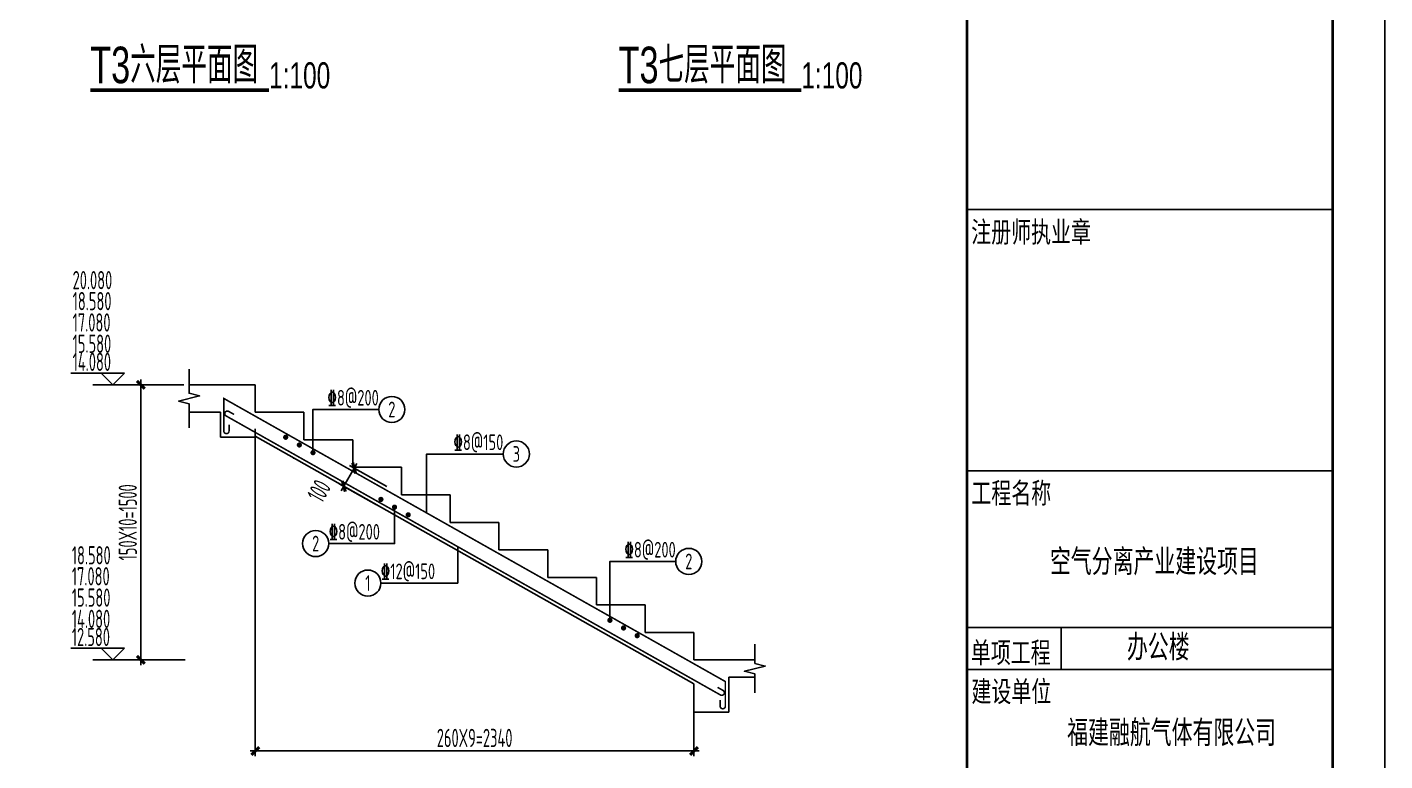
# Model space of a CAD drawing. Extents: x -472319 to -112444, y -516749 to -5704.
# Drawn here: x -160348 to -134351, y -446265 to -432221 of the extents above; entities that cross this region are included whole.
import ezdxf
from ezdxf.enums import TextEntityAlignment as Align

# ---------------------------------------------------------------- set-up
doc = ezdxf.new("R2010")
doc.units = 0
doc.header["$LTSCALE"] = 100
doc.header["$MEASUREMENT"] = 0
for name, color, linetype in [('1301', 24, 'Continuous'), ('DIM_ELEV', 3, 'Continuous'), ('FRAME', 3, 'Continuous'), ('NUM', 7, 'Continuous'), ('PUB_DIM', 3, 'Continuous'), ('PUB_TEXT', 7, 'Continuous'), ('REIN', 1, 'Continuous'), ('S_CL', 2, 'Continuous'), ('STAIR_DE', 7, 'Continuous'), ('TEXT', 7, 'Continuous'), ('THIN', 7, 'Continuous'), ('填充', 8, 'Continuous')]:
    doc.layers.add(name, color=color, linetype=linetype)
doc.styles.add('_HZTXT', font='txt.shx', dxfattribs={"width": 0.35, "bigfont": 'hztxt.shx'})
doc.styles.add('eromans.shx', font='eromans.shx', dxfattribs={"width": 0.7, "bigfont": 'hztxt.shx'})
doc.styles.add('FRAME', font='simhei.ttf', dxfattribs={"width": 0.7})
doc.styles.add('HZ', font='tssdeng.shx', dxfattribs={"width": 0.6, "height": 350, "bigfont": 'a.shx'})
doc.styles.add('TSSD_Num', font='Tssdeng.shx', dxfattribs={"width": 0.7, "bigfont": 'hztxt.shx'})
doc.styles.add('TSSD_Rein', font='Tssdeng.shx', dxfattribs={"width": 0.7, "bigfont": 'hztxt.shx'})
doc.dimstyles.new('DIMN', dxfattribs={"dimtxt": 350, "dimasz": 150, "dimexe": 100, "dimexo": 100, "dimgap": 75, "dimtad": 1, "dimdec": 0, "dimzin": 0, "dimdsep": 46, "dimtxsty": 'HZ', "dimblk": 'ARCHTICK', "dimcen": 0.09, "dimdle": 100, "dimclrd": 3, "dimclre": 3, "dimclrt": 7, "dimazin": 2, "dimtfac": 1, "dimtdec": 0, "dimtmove": 2, "dimatfit": 3, "dimldrblk": 'ARCHTICK', "dimfxl": 1, "dimtolj": 1, "dimtzin": 0, "dimarcsym": 0})

# ---------------------------------------------------------------- blocks, each defined once
blk = doc.blocks.new('A$C20674F94')
at = {"layer": 'FRAME'}
for p, q in [((84100, 0), (84100, 59400)), ((76100, 58400), (76100, 1000)), ((83100, 1000), (83100, 58400)), ((83100, 24000), (76100, 24000)), ((83100, 19000), (76100, 19000)), ((83100, 16000), (76100, 16000)), ((77900, 16000), (77900, 15200)), ((83100, 15200), (76100, 15200))]:
    blk.add_line(p, q, dxfattribs=at)
at = {"layer": 'FRAME', "const_width": 50}
for points in [[(2500, 58400), (83100, 58400), (83100, 1000), (2500, 1000), (2500, 58400)], [(76100, 58400), (76100, 1000)]]:
    blk.add_lwpolyline(points, dxfattribs=at)
at = {"layer": 'FRAME', "style": 'FRAME', "width": 0.7}
for s, p in [('注册师执业章', (76180, 23374)), ('工程名称', (76183, 18376)), ('单项工程', (76173, 15323)), ('建设单位', (76184, 14578))]:
    blk.add_text(s, height=400, dxfattribs=at).set_placement(p)
at = {"layer": 'PUB_TEXT', "style": '_HZTXT', "width": 0.8}
for s, p in [('空气分离产业建设项目', (77687, 17006)), ('办公楼', (79161, 15370)), ('福建融航气体有限公司', (78017, 13730))]:
    blk.add_text(s, height=500, dxfattribs=at).set_placement(p)
blk = doc.blocks.new('_ArchTick')
at = {"color": 0, "linetype": 'ByBlock', "const_width": 0.4}
blk.add_lwpolyline([(-0.5, -0.5), (0.5, 0.5)], dxfattribs=at)
blk = doc.blocks.new('*D2732')
at = {"layer": '1301', "color": 3, "lineweight": -2, "transparency": 16777216}
for p, q in [((-155980, -439910), (-155980, -446177)), ((-147580, -445177), (-147580, -446177)), ((-156080, -446077), (-147480, -446077))]:
    blk.add_line(p, q, dxfattribs=at)
at = {"layer": 'Defpoints', "color": 0, "transparency": 16777216}
for p in [(-155980, -439810), (-147580, -445077), (-147580, -446077)]:
    blk.add_point(p, dxfattribs=at)
at = {"layer": '1301', "color": 3, "lineweight": -2, "transparency": 16777216, "xscale": 150, "yscale": 150, "zscale": 150, "rotation": 180}
blk.add_blockref('_ArchTick', (-155980, -446077), dxfattribs=at)
at = {"layer": '1301', "color": 3, "lineweight": -2, "transparency": 16777216, "xscale": 150, "yscale": 150, "zscale": 150}
blk.add_blockref('_ArchTick', (-147580, -446077), dxfattribs=at)
at = {"layer": '1301', "color": 7, "transparency": 16777216, "insert": (-151780, -445827), "char_height": 350, "attachment_point": 5, "style": 'HZ'}
blk.add_mtext('\\A1;260X9=2340', dxfattribs=at)
blk = doc.blocks.new('*D2733')
at = {"layer": '1301', "color": 3, "lineweight": -2, "transparency": 16777216}
for p, q in [((-157347, -439067), (-158272, -439067)), ((-158172, -438967), (-158172, -444433)), ((-157323, -444333), (-158272, -444333))]:
    blk.add_line(p, q, dxfattribs=at)
at = {"layer": 'Defpoints', "color": 0, "transparency": 16777216}
for p in [(-157247, -439067), (-158172, -444333), (-157223, -444333)]:
    blk.add_point(p, dxfattribs=at)
at = {"layer": '1301', "color": 3, "lineweight": -2, "transparency": 16777216, "xscale": 150, "yscale": 150, "zscale": 150}
for p, rotation in [((-158172, -439067), 90), ((-158172, -444333), 270)]:
    blk.add_blockref('_ArchTick', p, dxfattribs=dict(at, rotation=rotation))
at = {"layer": '1301', "color": 7, "transparency": 16777216, "insert": (-158422, -441700), "char_height": 350, "attachment_point": 5, "rotation": 90, "style": 'HZ'}
blk.add_mtext('\\A1;150X10=1500', dxfattribs=at)
blk = doc.blocks.new('*D2734')
at = {"layer": '1301', "color": 3, "lineweight": -2, "transparency": 16777216}
for p, q in [((-154038, -440575), (-154333, -441097)), ((-153461, -441015), (-154174, -440613)), ((-153658, -441363), (-154371, -440961))]:
    blk.add_line(p, q, dxfattribs=at)
at = {"layer": 'Defpoints', "color": 0, "transparency": 16777216}
for p in [(-154284, -441010), (-153374, -441064), (-153571, -441413)]:
    blk.add_point(p, dxfattribs=at)
at = {"layer": '1301', "color": 3, "lineweight": -2, "transparency": 16777216, "xscale": 150, "yscale": 150, "zscale": 150}
for p, rotation in [((-154087, -440662), 60.56458364765601), ((-154284, -441010), 240.564583647656)]:
    blk.add_blockref('_ArchTick', p, dxfattribs=dict(at, rotation=rotation))
at = {"layer": '1301', "color": 7, "transparency": 16777216, "insert": (-154760, -441100), "char_height": 350, "attachment_point": 5, "rotation": 60.5646, "style": 'HZ'}
blk.add_mtext('\\A1;100', dxfattribs=at)
blk = doc.blocks.new('_reinbk')
blk.add_line((0, 0), (0, 0))
blk = doc.blocks.new('ts_reino')
at = {"color": 0, "linetype": 'ByBlock', "lineweight": -2}
blk.add_circle((0, 0), 0.5, dxfattribs=at)
at = {"color": 0, "linetype": 'ByBlock', "lineweight": -2, "style": 'TSSD_Num', "width": 0.7}
blk.add_attdef('A', text='', height=0.6, dxfattribs=at).set_placement((0, 0), align=Align.MIDDLE_CENTER)

msp = doc.modelspace()

# ---------------------------------------------------------------- linework, layer by layer
at = {"layer": 'DIM_ELEV'}
for p, q in [((-158482.671, -438841.75), (-159512.471, -438841.75)), ((-158707.671, -439066.75), (-158932.671, -438841.75)), ((-158707.671, -439066.75), (-158482.671, -438841.75)), ((-158482.671, -444108.416), (-159512.471, -444108.416)), ((-158707.671, -444333.416), (-158932.671, -444108.416)), ((-158707.671, -444333.416), (-158482.671, -444108.416))]:
    msp.add_line(p, q, dxfattribs=at)
at = {"layer": 'PUB_DIM', "const_width": 70}
for points in [[(-159140.546, -433429.329), (-155715.454, -433429.329)], [(-149022.546, -433429.329), (-145524.454, -433429.329)]]:
    msp.add_lwpolyline(points, dxfattribs=at)
at = {"layer": 'REIN', "const_width": 30}
for points in [[(-156482.165, -439831.75), (-156482.165, -439951.75, -1), (-156582.165, -439951.75), (-156582.165, -439328.539), (-155280.499, -440063.051)], [(-156384.966, -439635.014), (-156489.476, -439576.041, 1), (-156538.62, -439663.132), (-147072.378, -445004.797, 1), (-147023.233, -444917.706), (-147127.743, -444858.733)], [(-147078.832, -445098.416), (-147078.832, -445218.416, 1), (-146978.832, -445218.416), (-146978.832, -444747.563), (-155280.499, -440063.051)]]:
    msp.add_lwpolyline(points, format="xyb", dxfattribs=at)
at = {"layer": 'REIN', "const_width": 50}
for points in [[(-155422.665, -440071.57, 1), (-155372.665, -440071.57, 1)], [(-155161.392, -440219.003, 1), (-155111.392, -440219.003, 1)], [(-154900.119, -440366.436, 1), (-154850.119, -440366.436, 1)], [(-153599.461, -441261.13, 1), (-153549.461, -441261.13, 1)], [(-153338.188, -441408.562, 1), (-153288.188, -441408.562, 1)], [(-153076.915, -441555.995, 1), (-153026.915, -441555.995, 1)], [(-149213.993, -443575.035, 1), (-149163.993, -443575.035, 1)], [(-148952.72, -443722.468, 1), (-148902.72, -443722.468, 1)], [(-148691.447, -443869.901, 1), (-148641.447, -443869.901, 1)]]:
    msp.add_lwpolyline(points, format="xyb", close=True, dxfattribs=at)
at = {"layer": 'S_CL', "color": 7}
for p, q in [((-157809.668, -439066.75), (-159089.499, -439066.75)), ((-157809.668, -444333.416), (-159089.499, -444333.416))]:
    msp.add_line(p, q, dxfattribs=at)
at = {"layer": 'STAIR_DE'}
for p, q in [((-155980.499, -439066.75), (-157247.165, -439066.75)), ((-155980.499, -439066.75), (-155980.499, -439593.416)), ((-156647.165, -439593.416), (-157247.165, -439593.416)), ((-156647.165, -439593.416), (-156647.165, -440066.75)), ((-155047.165, -439593.416), (-155980.499, -439593.416)), ((-155047.165, -439593.416), (-155047.165, -440120.083)), ((-156647.165, -440066.75), (-155980.499, -440066.75)), ((-155980.499, -440052.706), (-147580.499, -444792.706)), ((-154113.832, -440120.083), (-155047.165, -440120.083)), ((-154113.832, -440120.083), (-154113.832, -440646.75)), ((-155240.703, -440470.162), (-155240.703, -440484.206)), ((-153180.499, -440646.75), (-154113.832, -440646.75)), ((-153180.499, -440646.75), (-153180.499, -441173.416)), ((-152247.165, -441173.416), (-153180.499, -441173.416)), ((-152247.165, -441173.416), (-152247.165, -441700.083)), ((-151313.832, -441700.083), (-152247.165, -441700.083)), ((-151313.832, -441700.083), (-151313.832, -442226.75)), ((-150380.499, -442226.75), (-151313.832, -442226.75)), ((-150380.499, -442226.75), (-150380.499, -442753.416)), ((-149447.165, -442753.416), (-150380.499, -442753.416)), ((-149447.165, -442753.416), (-149447.165, -443280.083)), ((-148513.832, -443280.083), (-149447.165, -443280.083)), ((-148513.832, -443280.083), (-148513.832, -443806.75)), ((-147580.499, -443806.75), (-148513.832, -443806.75)), ((-147580.499, -443806.75), (-147580.499, -444333.416)), ((-147580.499, -444333.416), (-146413.832, -444333.416)), ((-147580.499, -445333.416), (-147580.499, -444792.706)), ((-146913.832, -445333.416), (-146913.832, -444666.75)), ((-146413.832, -444666.75), (-146913.832, -444666.75)), ((-147580.499, -445333.416), (-146913.832, -445333.416))]:
    msp.add_line(p, q, dxfattribs=at)
at = {"layer": 'TEXT'}
for points in [[(-154875.119, -440366.436), (-154875.119, -439539.769), (-153615.119, -439539.769)], [(-152700.86, -441518.704), (-152700.86, -440392.038), (-151230.86, -440392.038)], [(-153313.188, -441408.562), (-153313.188, -442106.062), (-154573.188, -442106.062)], [(-152104.388, -442165.306), (-152104.388, -442862.806), (-153574.388, -442862.806)], [(-149188.993, -443575.035), (-149188.993, -442448.369), (-147928.993, -442448.369)]]:
    msp.add_lwpolyline(points, dxfattribs=at)
at = {"layer": 'THIN'}
for points in [[(-157247.165, -438766.75), (-157247.165, -439230.083), (-157047.165, -439280.083), (-157447.165, -439380.083), (-157247.165, -439430.083), (-157247.165, -439893.416)], [(-146413.832, -444966.75), (-146413.832, -444600.083), (-146613.832, -444550.083), (-146213.832, -444450.083), (-146413.832, -444400.083), (-146413.832, -444033.416)], [(-146413.832, -444966.75), (-146413.832, -444600.083), (-146613.832, -444550.083), (-146213.832, -444450.083), (-146413.832, -444400.083), (-146413.832, -444033.416)]]:
    msp.add_lwpolyline(points, dxfattribs=at)

# ---------------------------------------------------------------- block references
at = {"layer": 'NUM'}
ref = msp.add_blockref('ts_reino', (-153365.119, -439539.769), dxfattribs=dict(at, xscale=500, yscale=500, zscale=500))
ref.add_attrib('4', '2', dxfattribs={"height": 300, "style": 'TSSD_Num', "width": 0.7}).set_placement((-153365.119, -439539.769), align=Align.MIDDLE_CENTER)
ref = msp.add_blockref('ts_reino', (-150980.86, -440392.038), dxfattribs=dict(at, xscale=500, yscale=500, zscale=500))
ref.add_attrib('3', '3', dxfattribs={"height": 300, "style": 'TSSD_Num', "width": 0.7}).set_placement((-150980.86, -440392.038), align=Align.MIDDLE_CENTER)
ref = msp.add_blockref('ts_reino', (-154823.188, -442106.062), dxfattribs=dict(at, xscale=500, yscale=500, zscale=500))
ref.add_attrib('4', '2', dxfattribs={"height": 300, "style": 'TSSD_Num', "width": 0.7}).set_placement((-154823.188, -442106.062), align=Align.MIDDLE_CENTER)
ref = msp.add_blockref('ts_reino', (-147678.993, -442448.369), dxfattribs=dict(at, xscale=500, yscale=500, zscale=500))
ref.add_attrib('4', '2', dxfattribs={"height": 300, "style": 'TSSD_Num', "width": 0.7}).set_placement((-147678.993, -442448.369), align=Align.MIDDLE_CENTER)
ref = msp.add_blockref('ts_reino', (-153824.388, -442862.806), dxfattribs=dict(at, xscale=500, yscale=500, zscale=500))
ref.add_attrib('1', '1', dxfattribs={"height": 300, "style": 'TSSD_Num', "width": 0.7}).set_placement((-153824.388, -442862.806), align=Align.MIDDLE_CENTER)
at = {"layer": 'TEXT', "xscale": 100, "yscale": 100, "zscale": 100}
for p, rotation in [((-155314.832, -440043.677), 270), ((-154875.119, -440366.436), 270), ((-153313.188, -441408.562), 90), ((-152104.388, -442165.306), 90), ((-149188.993, -443575.035), 270), ((-147770.915, -444300.602), 270)]:
    msp.add_blockref('_reinbk', p, dxfattribs=dict(at, rotation=rotation))
at = {"layer": '填充'}
msp.add_blockref('A$C20674F94', (-218450.5, -459714.5), dxfattribs=at)

# ---------------------------------------------------------------- texts
at = {"layer": 'PUB_DIM', "color": 7}
for s, height, style, width, p in [('T3六层平面图', 700, 'eromans.shx', 0.7, (-159140.546, -433294.329)), ('T3七层平面图', 700, 'eromans.shx', 0.7, (-149022.546, -433294.329)), ('1:100', 500, 'eromans.shx', 0.7, (-155715.454, -433394.329)), ('1:100', 500, 'eromans.shx', 0.7, (-145524.454, -433394.329)), ('20.080', 350, 'HZ', 0.6, (-159477.858, -437238.75)), ('18.580', 350, 'HZ', 0.6, (-159477.858, -437640.75)), ('17.080', 350, 'HZ', 0.6, (-159477.858, -438048.75)), ('15.580', 350, 'HZ', 0.6, (-159477.858, -438456.25)), ('14.080', 350, 'HZ', 0.6, (-159477.858, -438802.75)), ('18.580', 350, 'HZ', 0.6, (-159493.358, -442505.416)), ('17.080', 350, 'HZ', 0.6, (-159493.358, -442907.416)), ('15.580', 350, 'HZ', 0.6, (-159493.358, -443315.416)), ('14.080', 350, 'HZ', 0.6, (-159493.358, -443722.916)), ('12.580', 350, 'HZ', 0.6, (-159493.358, -444069.416))]:
    msp.add_text(s, height=height, dxfattribs=dict(at, style=style, width=width)).set_placement(p)
at = {"layer": 'TEXT', "style": 'TSSD_Rein', "width": 0.7}
for s, p in [('%%1328@200', (-153615.119, -439464.769)), ('%%1328@150', (-151230.86, -440317.038)), ('%%1328@200', (-147928.993, -442373.369))]:
    msp.add_text(s, height=300, dxfattribs=at).set_placement(p, align=Align.RIGHT)
msp.add_text('%%1328@200', height=300, dxfattribs=at).set_placement((-154573.188, -442031.062))
at = {"layer": 'TEXT', "color": 4, "style": 'TSSD_Rein', "width": 0.7}
msp.add_text('%%13212@150', height=300, dxfattribs=at).set_placement((-153574.388, -442787.806))

# ---------------------------------------------------------------- dimensions: what is measured, and where the dimension line sits
at = {"layer": '1301', "color": 7}
dim = msp.add_linear_dim(base=(-158172.171, -444333.416), p1=(-157247.165, -439066.75), p2=(-157223.165, -444333.416), angle=90, text='150X10=1500', dimstyle='DIMN', override={"dimfxl": 100}, dxfattribs=at)
dim.commit()
dim.dimension.update_dxf_attribs({"geometry": '*D2733', "text_midpoint": (-158422.171, -441700.083)})
dim = msp.add_linear_dim(base=(-147580.499, -446076.922), p1=(-155980.499, -439810.256), p2=(-147580.499, -445076.922), text='260X9=2340', dimstyle='DIMN', override={"dimfxl": 100}, dxfattribs=at)
dim.commit()
dim.dimension.update_dxf_attribs({"geometry": '*D2732', "text_midpoint": (-151780.499, -445826.922)})
dim = msp.add_linear_dim(base=(-154283.713, -441010.178), p1=(-153374.036, -441064.206), p2=(-153570.613, -441412.57), angle=240.5645836, text='100', dimstyle='DIMN', override={"dimfxl": 100}, dxfattribs=at)
dim.commit()
dim.dimension.update_dxf_attribs({"geometry": '*D2734', "text_midpoint": (-154759.5, -441100.5), "dimtype": 160})

doc.saveas('drawing.dxf')
